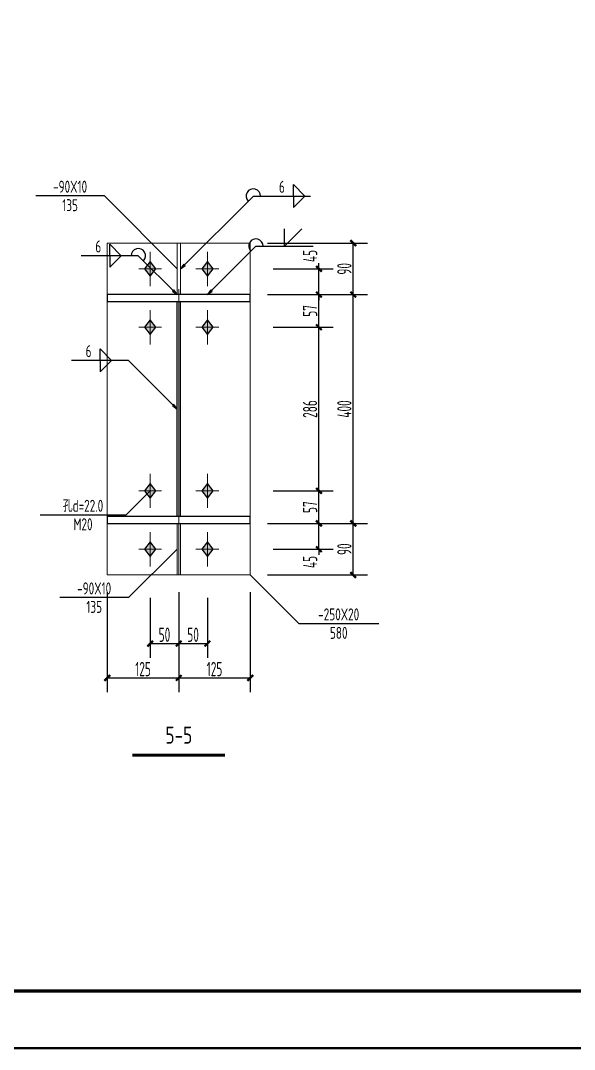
# Model space of a CAD drawing. Extents: x 447413 to 2975780, y -1432727 to 1301644.
# Drawn here: x 2672857 to 2682542, y -1070402 to -1052420 of the extents above; entities that cross this region are included whole.
import ezdxf
from ezdxf.enums import TextEntityAlignment as Align

# ---------------------------------------------------------------- set-up
doc = ezdxf.new("R2010")
doc.units = 0
doc.header["$LTSCALE"] = 1000
doc.header["$MEASUREMENT"] = 0
doc.linetypes.add('线型6', pattern=[8.75, 5, -1.25, 1.25, -1.25])
for name, color, linetype in [('10', 7, 'Continuous'), ('图框', 253, 'Continuous'), ('尺寸标注', 253, 'Continuous'), ('焊缝标注', 253, 'Continuous'), ('螺栓孔标注', 253, 'Continuous'), ('钢板标注', 253, 'Continuous')]:
    doc.layers.add(name, color=color, linetype=linetype)
doc.layers.add('20', color=2, linetype='Continuous', lineweight=18)
doc.styles.add('PkpmHz', font='Pkpmeng', dxfattribs={"width": 0.6, "bigfont": 'hztxt'})
doc.dimstyles.new('Pkpm_1.00', dxfattribs={"dimtxt": 250, "dimasz": 100, "dimexe": 250, "dimexo": 0.0625, "dimgap": 30, "dimtad": 1, "dimdec": 0, "dimrnd": 5, "dimzin": 0, "dimdsep": 46, "dimtxsty": 'PkpmHz', "dimblk1": 'ARCHTICK', "dimblk2": 'ARCHTICK', "dimsah": 1, "dimcen": 0.09, "dimadec": 0, "dimazin": 0, "dimtfac": 1, "dimtdec": 0, "dimtmove": 2, "dimatfit": 1, "dimfxl": 0, "dimtolj": 1, "dimtzin": 0, "dimarcsym": 0})

# ---------------------------------------------------------------- blocks, each defined once
blk = doc.blocks.new('A$C6B0021A6')
at = {"layer": '图框', "color": 2, "const_width": 40, "elevation": -84000}
blk.add_lwpolyline([(20, 84120), (118920, 84120), (118920, 20), (20, 20)], close=True, dxfattribs=at)
at = {"layer": '图框', "color": 153, "const_width": 58, "elevation": -84000}
blk.add_lwpolyline([(111420, 1020), (2520, 1020), (2520, 83120), (111420, 83120)], close=True, dxfattribs=at)
blk = doc.blocks.new('_ArchTick')
at = {"color": 0, "linetype": 'ByBlock', "const_width": 0.4}
blk.add_lwpolyline([(-0.5, -0.5), (0.5, 0.5)], dxfattribs=at)
blk = doc.blocks.new('*D1013')
at = {"layer": 'Defpoints', "color": 0, "linetype": 'Continuous', "transparency": 16777216}
for p in [(2676874, -1056759), (2678074, -1056759), (2676874, -1057209)]:
    blk.add_point(p, dxfattribs=at)
at = {"layer": '尺寸标注', "color": 0, "linetype": 'Continuous', "lineweight": -2, "transparency": 16777216}
for p, q in [((2677274, -1056759), (2678324, -1056759)), ((2678074, -1056759), (2678074, -1056659)), ((2678074, -1057209), (2678074, -1056759)), ((2677274, -1057209), (2678324, -1057209)), ((2678074, -1057209), (2678074, -1057309))]:
    blk.add_line(p, q, dxfattribs=at)
at = {"layer": '尺寸标注', "color": 0, "linetype": 'Continuous', "lineweight": -2, "transparency": 16777216, "xscale": 100, "yscale": 100, "zscale": 100}
for p, rotation in [((2678074, -1056759), 270), ((2678074, -1057209), 90)]:
    blk.add_blockref('_ArchTick', p, dxfattribs=dict(at, rotation=rotation))
at = {"layer": '尺寸标注', "color": 0, "linetype": 'Continuous', "transparency": 16777216, "insert": (2677919, -1056535), "char_height": 250, "attachment_point": 5, "rotation": 90, "style": 'PkpmHz'}
blk.add_mtext('\\A1;45', dxfattribs=at)
blk = doc.blocks.new('*D1014')
at = {"layer": 'Defpoints', "color": 0, "linetype": 'Continuous', "transparency": 16777216}
for p in [(2676874, -1057209), (2678074, -1057209), (2676874, -1057779)]:
    blk.add_point(p, dxfattribs=at)
at = {"layer": '尺寸标注', "color": 0, "linetype": 'Continuous', "lineweight": -2, "transparency": 16777216}
for p, q in [((2677274, -1057209), (2678324, -1057209)), ((2678074, -1057779), (2678074, -1057209)), ((2677274, -1057779), (2678324, -1057779))]:
    blk.add_line(p, q, dxfattribs=at)
at = {"layer": '尺寸标注', "color": 0, "linetype": 'Continuous', "lineweight": -2, "transparency": 16777216, "xscale": 100, "yscale": 100, "zscale": 100}
for p, rotation in [((2678074, -1057209), 90), ((2678074, -1057779), 270)]:
    blk.add_blockref('_ArchTick', p, dxfattribs=dict(at, rotation=rotation))
at = {"layer": '尺寸标注', "color": 0, "linetype": 'Continuous', "transparency": 16777216, "insert": (2677919, -1057494), "char_height": 250, "attachment_point": 5, "rotation": 90, "style": 'PkpmHz'}
blk.add_mtext('\\A1;57', dxfattribs=at)
blk = doc.blocks.new('*D1015')
at = {"layer": 'Defpoints', "color": 0, "linetype": 'Continuous', "transparency": 16777216}
for p in [(2676874, -1061209), (2678074, -1061209), (2676874, -1061659)]:
    blk.add_point(p, dxfattribs=at)
at = {"layer": '尺寸标注', "color": 0, "linetype": 'Continuous', "lineweight": -2, "transparency": 16777216}
for p, q in [((2678074, -1061209), (2678074, -1061109)), ((2677274, -1061209), (2678324, -1061209)), ((2678074, -1061659), (2678074, -1061209)), ((2677274, -1061659), (2678324, -1061659)), ((2678074, -1061659), (2678074, -1061759))]:
    blk.add_line(p, q, dxfattribs=at)
at = {"layer": '尺寸标注', "color": 0, "linetype": 'Continuous', "lineweight": -2, "transparency": 16777216, "xscale": 100, "yscale": 100, "zscale": 100}
for p, rotation in [((2678074, -1061209), 270), ((2678074, -1061659), 90)]:
    blk.add_blockref('_ArchTick', p, dxfattribs=dict(at, rotation=rotation))
at = {"layer": '尺寸标注', "color": 0, "linetype": 'Continuous', "transparency": 16777216, "insert": (2677919, -1061883), "char_height": 250, "attachment_point": 5, "rotation": 90, "style": 'PkpmHz'}
blk.add_mtext('\\A1;45', dxfattribs=at)
blk = doc.blocks.new('*D1016')
at = {"layer": 'Defpoints', "color": 0, "linetype": 'Continuous', "transparency": 16777216}
for p in [(2676874, -1060639), (2678074, -1060639), (2676874, -1061209)]:
    blk.add_point(p, dxfattribs=at)
at = {"layer": '尺寸标注', "color": 0, "linetype": 'Continuous', "lineweight": -2, "transparency": 16777216}
for p, q in [((2677274, -1060639), (2678324, -1060639)), ((2678074, -1061209), (2678074, -1060639)), ((2677274, -1061209), (2678324, -1061209))]:
    blk.add_line(p, q, dxfattribs=at)
at = {"layer": '尺寸标注', "color": 0, "linetype": 'Continuous', "lineweight": -2, "transparency": 16777216, "xscale": 100, "yscale": 100, "zscale": 100}
for p, rotation in [((2678074, -1060639), 90), ((2678074, -1061209), 270)]:
    blk.add_blockref('_ArchTick', p, dxfattribs=dict(at, rotation=rotation))
at = {"layer": '尺寸标注', "color": 0, "linetype": 'Continuous', "transparency": 16777216, "insert": (2677919, -1060924), "char_height": 250, "attachment_point": 5, "rotation": 90, "style": 'PkpmHz'}
blk.add_mtext('\\A1;57', dxfattribs=at)
blk = doc.blocks.new('*D1017')
at = {"layer": 'Defpoints', "color": 0, "linetype": 'Continuous', "transparency": 16777216}
for p in [(2676874, -1057779), (2678074, -1057779), (2676874, -1060639)]:
    blk.add_point(p, dxfattribs=at)
at = {"layer": '尺寸标注', "color": 0, "linetype": 'Continuous', "lineweight": -2, "transparency": 16777216}
for p, q in [((2677274, -1057779), (2678324, -1057779)), ((2678074, -1060639), (2678074, -1057779)), ((2677274, -1060639), (2678324, -1060639))]:
    blk.add_line(p, q, dxfattribs=at)
at = {"layer": '尺寸标注', "color": 0, "linetype": 'Continuous', "lineweight": -2, "transparency": 16777216, "xscale": 100, "yscale": 100, "zscale": 100}
for p, rotation in [((2678074, -1057779), 90), ((2678074, -1060639), 270)]:
    blk.add_blockref('_ArchTick', p, dxfattribs=dict(at, rotation=rotation))
at = {"layer": '尺寸标注', "color": 0, "linetype": 'Continuous', "transparency": 16777216, "insert": (2677919, -1059209), "char_height": 250, "attachment_point": 5, "rotation": 90, "style": 'PkpmHz'}
blk.add_mtext('\\A1;286', dxfattribs=at)
blk = doc.blocks.new('*D1018')
at = {"layer": 'Defpoints', "color": 0, "linetype": 'Continuous', "transparency": 16777216}
for p in [(2675124, -1062109), (2675624, -1062109), (2675624, -1063309)]:
    blk.add_point(p, dxfattribs=at)
at = {"layer": '尺寸标注', "color": 0, "linetype": 'Continuous', "lineweight": -2, "transparency": 16777216}
for p, q in [((2675124, -1062509), (2675124, -1063559)), ((2675624, -1062509), (2675624, -1063559)), ((2675124, -1063309), (2675624, -1063309))]:
    blk.add_line(p, q, dxfattribs=at)
at = {"layer": '尺寸标注', "color": 0, "linetype": 'Continuous', "lineweight": -2, "transparency": 16777216, "xscale": 100, "yscale": 100, "zscale": 100, "rotation": 180}
blk.add_blockref('_ArchTick', (2675124, -1063309), dxfattribs=at)
at = {"layer": '尺寸标注', "color": 0, "linetype": 'Continuous', "lineweight": -2, "transparency": 16777216, "xscale": 100, "yscale": 100, "zscale": 100}
blk.add_blockref('_ArchTick', (2675624, -1063309), dxfattribs=at)
at = {"layer": '尺寸标注', "color": 0, "linetype": 'Continuous', "transparency": 16777216, "insert": (2675374, -1063154), "char_height": 250, "attachment_point": 5, "style": 'PkpmHz'}
blk.add_mtext('\\A1;50', dxfattribs=at)
blk = doc.blocks.new('*D1019')
at = {"layer": 'Defpoints', "color": 0, "linetype": 'Continuous', "transparency": 16777216}
for p in [(2675624, -1062109), (2676124, -1062109), (2676124, -1063309)]:
    blk.add_point(p, dxfattribs=at)
at = {"layer": '尺寸标注', "color": 0, "linetype": 'Continuous', "lineweight": -2, "transparency": 16777216}
for p, q in [((2675624, -1062509), (2675624, -1063559)), ((2676124, -1062509), (2676124, -1063559)), ((2675624, -1063309), (2676124, -1063309))]:
    blk.add_line(p, q, dxfattribs=at)
at = {"layer": '尺寸标注', "color": 0, "linetype": 'Continuous', "lineweight": -2, "transparency": 16777216, "xscale": 100, "yscale": 100, "zscale": 100, "rotation": 180}
blk.add_blockref('_ArchTick', (2675624, -1063309), dxfattribs=at)
at = {"layer": '尺寸标注', "color": 0, "linetype": 'Continuous', "lineweight": -2, "transparency": 16777216, "xscale": 100, "yscale": 100, "zscale": 100}
blk.add_blockref('_ArchTick', (2676124, -1063309), dxfattribs=at)
at = {"layer": '尺寸标注', "color": 0, "linetype": 'Continuous', "transparency": 16777216, "insert": (2675874, -1063154), "char_height": 250, "attachment_point": 5, "style": 'PkpmHz'}
blk.add_mtext('\\A1;50', dxfattribs=at)
blk = doc.blocks.new('*D1020')
at = {"layer": 'Defpoints', "color": 0, "linetype": 'Continuous', "transparency": 16777216}
for p in [(2674374, -1062109), (2675624, -1062109), (2675624, -1063909)]:
    blk.add_point(p, dxfattribs=at)
at = {"layer": '尺寸标注', "color": 0, "linetype": 'Continuous', "lineweight": -2, "transparency": 16777216}
for p, q in [((2674374, -1062409), (2674374, -1064159)), ((2675624, -1062409), (2675624, -1064159)), ((2674374, -1063909), (2675624, -1063909))]:
    blk.add_line(p, q, dxfattribs=at)
at = {"layer": '尺寸标注', "color": 0, "linetype": 'Continuous', "lineweight": -2, "transparency": 16777216, "xscale": 100, "yscale": 100, "zscale": 100, "rotation": 180}
blk.add_blockref('_ArchTick', (2674374, -1063909), dxfattribs=at)
at = {"layer": '尺寸标注', "color": 0, "linetype": 'Continuous', "lineweight": -2, "transparency": 16777216, "xscale": 100, "yscale": 100, "zscale": 100}
blk.add_blockref('_ArchTick', (2675624, -1063909), dxfattribs=at)
at = {"layer": '尺寸标注', "color": 0, "linetype": 'Continuous', "transparency": 16777216, "insert": (2674999, -1063754), "char_height": 250, "attachment_point": 5, "style": 'PkpmHz'}
blk.add_mtext('\\A1;125', dxfattribs=at)
blk = doc.blocks.new('*D1021')
at = {"layer": 'Defpoints', "color": 0, "linetype": 'Continuous', "transparency": 16777216}
for p in [(2675624, -1062109), (2676874, -1062109), (2676874, -1063909)]:
    blk.add_point(p, dxfattribs=at)
at = {"layer": '尺寸标注', "color": 0, "linetype": 'Continuous', "lineweight": -2, "transparency": 16777216}
for p, q in [((2675624, -1062409), (2675624, -1064159)), ((2676874, -1062409), (2676874, -1064159)), ((2675624, -1063909), (2676874, -1063909))]:
    blk.add_line(p, q, dxfattribs=at)
at = {"layer": '尺寸标注', "color": 0, "linetype": 'Continuous', "lineweight": -2, "transparency": 16777216, "xscale": 100, "yscale": 100, "zscale": 100, "rotation": 180}
blk.add_blockref('_ArchTick', (2675624, -1063909), dxfattribs=at)
at = {"layer": '尺寸标注', "color": 0, "linetype": 'Continuous', "lineweight": -2, "transparency": 16777216, "xscale": 100, "yscale": 100, "zscale": 100}
blk.add_blockref('_ArchTick', (2676874, -1063909), dxfattribs=at)
at = {"layer": '尺寸标注', "color": 0, "linetype": 'Continuous', "transparency": 16777216, "insert": (2676249, -1063754), "char_height": 250, "attachment_point": 5, "style": 'PkpmHz'}
blk.add_mtext('\\A1;125', dxfattribs=at)
blk = doc.blocks.new('*D1022')
at = {"layer": 'Defpoints', "color": 0, "linetype": 'Continuous', "transparency": 16777216}
for p in [(2676874, -1061209), (2678674, -1061209), (2676874, -1062109)]:
    blk.add_point(p, dxfattribs=at)
at = {"layer": '尺寸标注', "color": 0, "linetype": 'Continuous', "lineweight": -2, "transparency": 16777216}
for p, q in [((2677174, -1061209), (2678924, -1061209)), ((2678674, -1062109), (2678674, -1061209)), ((2677174, -1062109), (2678924, -1062109))]:
    blk.add_line(p, q, dxfattribs=at)
at = {"layer": '尺寸标注', "color": 0, "linetype": 'Continuous', "lineweight": -2, "transparency": 16777216, "xscale": 100, "yscale": 100, "zscale": 100}
for p, rotation in [((2678674, -1061209), 90), ((2678674, -1062109), 270)]:
    blk.add_blockref('_ArchTick', p, dxfattribs=dict(at, rotation=rotation))
at = {"layer": '尺寸标注', "color": 0, "linetype": 'Continuous', "transparency": 16777216, "insert": (2678519, -1061659), "char_height": 250, "attachment_point": 5, "rotation": 90, "style": 'PkpmHz'}
blk.add_mtext('\\A1;90', dxfattribs=at)
blk = doc.blocks.new('*D1023')
at = {"layer": 'Defpoints', "color": 0, "linetype": 'Continuous', "transparency": 16777216}
for p in [(2676874, -1057209), (2678674, -1057209), (2676874, -1061209)]:
    blk.add_point(p, dxfattribs=at)
at = {"layer": '尺寸标注', "color": 0, "linetype": 'Continuous', "lineweight": -2, "transparency": 16777216}
for p, q in [((2677174, -1057209), (2678924, -1057209)), ((2678674, -1061209), (2678674, -1057209)), ((2677174, -1061209), (2678924, -1061209))]:
    blk.add_line(p, q, dxfattribs=at)
at = {"layer": '尺寸标注', "color": 0, "linetype": 'Continuous', "lineweight": -2, "transparency": 16777216, "xscale": 100, "yscale": 100, "zscale": 100}
for p, rotation in [((2678674, -1057209), 90), ((2678674, -1061209), 270)]:
    blk.add_blockref('_ArchTick', p, dxfattribs=dict(at, rotation=rotation))
at = {"layer": '尺寸标注', "color": 0, "linetype": 'Continuous', "transparency": 16777216, "insert": (2678519, -1059209), "char_height": 250, "attachment_point": 5, "rotation": 90, "style": 'PkpmHz'}
blk.add_mtext('\\A1;400', dxfattribs=at)
blk = doc.blocks.new('*D1024')
at = {"layer": 'Defpoints', "color": 0, "linetype": 'Continuous', "transparency": 16777216}
for p in [(2676874, -1056309), (2678674, -1056309), (2676874, -1057209)]:
    blk.add_point(p, dxfattribs=at)
at = {"layer": '尺寸标注', "color": 0, "linetype": 'Continuous', "lineweight": -2, "transparency": 16777216}
for p, q in [((2677174, -1056309), (2678924, -1056309)), ((2678674, -1057209), (2678674, -1056309)), ((2677174, -1057209), (2678924, -1057209))]:
    blk.add_line(p, q, dxfattribs=at)
at = {"layer": '尺寸标注', "color": 0, "linetype": 'Continuous', "lineweight": -2, "transparency": 16777216, "xscale": 100, "yscale": 100, "zscale": 100}
for p, rotation in [((2678674, -1056309), 90), ((2678674, -1057209), 270)]:
    blk.add_blockref('_ArchTick', p, dxfattribs=dict(at, rotation=rotation))
at = {"layer": '尺寸标注', "color": 0, "linetype": 'Continuous', "transparency": 16777216, "insert": (2678519, -1056759), "char_height": 250, "attachment_point": 5, "rotation": 90, "style": 'PkpmHz'}
blk.add_mtext('\\A1;90', dxfattribs=at)

msp = doc.modelspace()

# ---------------------------------------------------------------- hatches: boundary and pattern name
at = {"layer": '10'}
for points in [[(2675124.5, -1056629.1), (2675024.5, -1056759.1), (2675124.5, -1056889.1), (2675224.5, -1056759.1)], [(2676124.5, -1056629.1), (2676024.5, -1056759.1), (2676124.5, -1056889.1), (2676224.5, -1056759.1)], [(2675124.5, -1057649.1), (2675024.5, -1057779.1), (2675124.5, -1057909.1), (2675224.5, -1057779.1)], [(2676124.5, -1057649.1), (2676024.5, -1057779.1), (2676124.5, -1057909.1), (2676224.5, -1057779.1)], [(2675124.5, -1060509.1), (2675024.5, -1060639.1), (2675124.5, -1060769.1), (2675224.5, -1060639.1)], [(2676124.5, -1060509.1), (2676024.5, -1060639.1), (2676124.5, -1060769.1), (2676224.5, -1060639.1)], [(2675124.5, -1061529.1), (2675024.5, -1061659.1), (2675124.5, -1061789.1), (2675224.5, -1061659.1)], [(2676124.5, -1061529.1), (2676024.5, -1061659.1), (2676124.5, -1061789.1), (2676224.5, -1061659.1)]]:
    msp.add_hatch(color=1, dxfattribs=at).paths.add_polyline_path(points)
at = {"layer": '焊缝标注'}
for points in [[(2675654.5, -1056759.1), (2675735.8, -1056699.1), (2675714.6, -1056677.8)], [(2675594.5, -1057209.1), (2675534.5, -1057127.7), (2675513.2, -1057148.9)], [(2676124.5, -1057209.1), (2676205.8, -1057149.1), (2676184.6, -1057127.8)], [(2675594.5, -1059209.1), (2675534.5, -1059127.7), (2675513.2, -1059148.9)]]:
    msp.add_hatch(color=256, dxfattribs=at).paths.add_polyline_path(points)

# ---------------------------------------------------------------- linework, layer by layer
at = {"layer": '10', "linetype": '线型6', "lineweight": 18}
msp.add_line((2675624.5, -1062114.1, 126000), (2675624.5, -1056304.1, 126000), dxfattribs=at)
at = {"layer": '10', "color": 9, "lineweight": 18}
for p, q in [((2675124.5, -1056459.1, 126000), (2675124.5, -1057059.1, 126000)), ((2676124.5, -1056459.1, 126000), (2676124.5, -1057059.1, 126000)), ((2675324.5, -1056759.1, 126000), (2674924.5, -1056759.1, 126000)), ((2676324.5, -1056759.1, 126000), (2675924.5, -1056759.1, 126000)), ((2675124.5, -1057479.1, 126000), (2675124.5, -1058079.1, 126000)), ((2676124.5, -1057479.1, 126000), (2676124.5, -1058079.1, 126000)), ((2675324.5, -1057779.1, 126000), (2674924.5, -1057779.1, 126000)), ((2676324.5, -1057779.1, 126000), (2675924.5, -1057779.1, 126000)), ((2675124.5, -1060339.1, 126000), (2675124.5, -1060939.1, 126000)), ((2676124.5, -1060339.1, 126000), (2676124.5, -1060939.1, 126000)), ((2675324.5, -1060639.1, 126000), (2674924.5, -1060639.1, 126000)), ((2676324.5, -1060639.1, 126000), (2675924.5, -1060639.1, 126000)), ((2675124.5, -1061359.1, 126000), (2675124.5, -1061959.1, 126000)), ((2676124.5, -1061359.1, 126000), (2676124.5, -1061959.1, 126000)), ((2675324.5, -1061659.1, 126000), (2674924.5, -1061659.1, 126000)), ((2676324.5, -1061659.1, 126000), (2675924.5, -1061659.1, 126000))]:
    msp.add_line(p, q, dxfattribs=at)
at = {"layer": '10', "color": 3}
for p, q in [((2676874.5, -1057209.1, 126000), (2674374.5, -1057209.1, 126000)), ((2674374.5, -1057209.1, 126000), (2674374.5, -1057329.1, 126000)), ((2674374.5, -1057329.1, 126000), (2676874.5, -1057329.1, 126000)), ((2675594.5, -1061089.1, 126000), (2675594.5, -1057329.1, 126000)), ((2675654.5, -1061089.1, 126000), (2675654.5, -1057329.1, 126000)), ((2676874.5, -1057329.1, 126000), (2676874.5, -1057209.1, 126000)), ((2676874.5, -1061089.1, 126000), (2674374.5, -1061089.1, 126000)), ((2674374.5, -1061089.1, 126000), (2674374.5, -1061209.1, 126000)), ((2676874.5, -1061209.1, 126000), (2676874.5, -1061089.1, 126000)), ((2674374.5, -1061209.1, 126000), (2676874.5, -1061209.1, 126000))]:
    msp.add_line(p, q, dxfattribs=at)
at = {"layer": '10', "color": 1, "linetype": 'Continuous', "elevation": 126000}
for points in [[(2675124.5, -1056629.1), (2675024.5, -1056759.1), (2675124.5, -1056889.1), (2675224.5, -1056759.1)], [(2676124.5, -1056629.1), (2676024.5, -1056759.1), (2676124.5, -1056889.1), (2676224.5, -1056759.1)], [(2675124.5, -1057649.1), (2675024.5, -1057779.1), (2675124.5, -1057909.1), (2675224.5, -1057779.1)], [(2676124.5, -1057649.1), (2676024.5, -1057779.1), (2676124.5, -1057909.1), (2676224.5, -1057779.1)], [(2675124.5, -1060509.1), (2675024.5, -1060639.1), (2675124.5, -1060769.1), (2675224.5, -1060639.1)], [(2676124.5, -1060509.1), (2676024.5, -1060639.1), (2676124.5, -1060769.1), (2676224.5, -1060639.1)], [(2675124.5, -1061529.1), (2675024.5, -1061659.1), (2675124.5, -1061789.1), (2675224.5, -1061659.1)], [(2676124.5, -1061529.1), (2676024.5, -1061659.1), (2676124.5, -1061789.1), (2676224.5, -1061659.1)]]:
    msp.add_lwpolyline(points, close=True, dxfattribs=at)
at = {"layer": '10', "const_width": 50, "elevation": 126000}
msp.add_lwpolyline([(2674814.5, -1065259.1), (2676434.5, -1065259.1)], dxfattribs=at)
at = {"layer": '20'}
for p, q in [((2676874.5, -1056309.1, 126000), (2674374.5, -1056309.1, 126000)), ((2674374.5, -1056309.1, 126000), (2674374.5, -1062109.1, 126000)), ((2675654.5, -1056309.1, 126000), (2675594.5, -1056309.1, 126000)), ((2675594.5, -1056309.1, 126000), (2675594.5, -1057209.1, 126000)), ((2675654.5, -1057209.1, 126000), (2675654.5, -1056309.1, 126000)), ((2676874.5, -1062109.1, 126000), (2676874.5, -1056309.1, 126000)), ((2675594.5, -1057209.1, 126000), (2675654.5, -1057209.1, 126000)), ((2675594.5, -1061209.1, 126000), (2675654.5, -1061209.1, 126000)), ((2675594.5, -1062109.1, 126000), (2675594.5, -1061209.1, 126000)), ((2675654.5, -1061209.1, 126000), (2675654.5, -1062109.1, 126000)), ((2674374.5, -1062109.1, 126000), (2676874.5, -1062109.1, 126000)), ((2675654.5, -1062109.1, 126000), (2675594.5, -1062109.1, 126000))]:
    msp.add_line(p, q, dxfattribs=at)
at = {"layer": '焊缝标注'}
for p, q in [((2677627.8, -1055286.8, 126000), (2677827.8, -1055486.8, 126000)), ((2677627.8, -1055486.8, 126000), (2677627.8, -1055286.8, 126000)), ((2675654.5, -1056759.1, 126000), (2676927.8, -1055486.8, 126000)), ((2676927.8, -1055486.8, 126000), (2677927.8, -1055486.8, 126000)), ((2677627.8, -1055686.8, 126000), (2677827.8, -1055486.8, 126000)), ((2677627.8, -1055486.8, 126000), (2677627.8, -1055686.8, 126000)), ((2677473.3, -1056360.9, 126000), (2677473.3, -1056060.9, 126000)), ((2677473.3, -1056360.9, 126000), (2677773.3, -1056060.9, 126000)), ((2674616.5, -1056529.5, 126000), (2674416.5, -1056329.5, 126000)), ((2674416.5, -1056529.5, 126000), (2674416.5, -1056329.5, 126000)), ((2676124.5, -1057209.1, 126000), (2676973.3, -1056360.9, 126000)), ((2676973.3, -1056360.9, 126000), (2677973.3, -1056360.9, 126000)), ((2674916.5, -1056529.5, 126000), (2673916.5, -1056529.5, 126000)), ((2674616.5, -1056529.5, 126000), (2674416.5, -1056729.5, 126000)), ((2674416.5, -1056529.5, 126000), (2674416.5, -1056729.5, 126000)), ((2675594.5, -1057209.1, 126000), (2674916.5, -1056529.5, 126000)), ((2674447, -1058359.6, 126000), (2674247, -1058159.6, 126000)), ((2674247, -1058359.6, 126000), (2674247, -1058159.6, 126000)), ((2674747, -1058359.6, 126000), (2673747, -1058359.6, 126000)), ((2674447, -1058359.6, 126000), (2674247, -1058559.6, 126000)), ((2674247, -1058359.6, 126000), (2674247, -1058559.6, 126000)), ((2675594.5, -1059209.1, 126000), (2674747, -1058359.6, 126000))]:
    msp.add_line(p, q, dxfattribs=at)
at = {"layer": '焊缝标注', "linetype": 'Continuous', "elevation": 126000}
for points in [[(2675654.5, -1056759.1), (2675735.8, -1056699.1), (2675714.6, -1056677.8)], [(2675594.5, -1057209.1), (2675534.5, -1057127.7), (2675513.2, -1057148.9)], [(2676124.5, -1057209.1), (2676205.8, -1057149.1), (2676184.6, -1057127.8)], [(2675594.5, -1059209.1), (2675534.5, -1059127.7), (2675513.2, -1059148.9)]]:
    msp.add_lwpolyline(points, close=True, dxfattribs=at)
at = {"layer": '焊缝标注'}
for centre, start, end in [((2676927.8, -1055486.8, 126000), 0, 224.97719), ((2676973.3, -1056360.9, 126000), 0, 224.97719), ((2674916.5, -1056529.5, 126000), 314.93158, 180)]:
    msp.add_arc(centre, 125, start, end, dxfattribs=at)
at = {"layer": '螺栓孔标注'}
for p, q in [((2675124.5, -1060639.1, 126000), (2674699.4, -1061062.5, 126000)), ((2674699.4, -1061062.5, 126000), (2673199.4, -1061062.5, 126000))]:
    msp.add_line(p, q, dxfattribs=at)
at = {"layer": '螺栓孔标注', "const_width": 0.1, "elevation": 126000}
msp.add_lwpolyline([(2675124.5, -1060639.1, 1), (2675124.4, -1060639.1, 1)], format="xyb", close=True, dxfattribs=at)
at = {"layer": '钢板标注'}
for p, q in [((2674323.2, -1055484.8, 126000), (2673123.2, -1055484.8, 126000)), ((2675594.5, -1056759.1, 126000), (2674323.2, -1055484.8, 126000)), ((2675594.5, -1061659.1, 126000), (2674744.3, -1062506, 126000)), ((2676874.5, -1062109.1, 126000), (2677720.6, -1062960, 126000)), ((2674744.3, -1062506, 126000), (2673544.3, -1062506, 126000)), ((2677720.6, -1062960, 126000), (2679120.6, -1062960, 126000))]:
    msp.add_line(p, q, dxfattribs=at)
at = {"layer": '钢板标注', "const_width": 0.1, "elevation": 126000}
for points in [[(2675594.5, -1056759.1, 1), (2675594.4, -1056759.1, 1)], [(2675594.5, -1061659.1, 1), (2675594.4, -1061659.1, 1)], [(2676874.5, -1062109.1, 1), (2676874.4, -1062109.1, 1)]]:
    msp.add_lwpolyline(points, format="xyb", close=True, dxfattribs=at)

# ---------------------------------------------------------------- block references
msp.add_blockref('A$C6B0021A6', (2617178.3, -1070402.1, 210000))

# ---------------------------------------------------------------- texts
at = {"layer": '10', "style": 'PkpmHz', "width": 0.77}
msp.add_text('5-5', height=300, dxfattribs=at).set_placement((2675624.5, -1064909.1, 126000), align=Align.MIDDLE_CENTER)
at = {"layer": '焊缝标注', "style": 'PkpmHz', "width": 0.71}
for p in [(2677427.8, -1055430.2, 126000), (2674216.5, -1056472.9, 126000), (2674047, -1058303, 126000)]:
    msp.add_text('6', height=210, dxfattribs=at).set_placement(p, align=Align.CENTER)
at = {"layer": '螺栓孔标注', "style": 'PkpmHz', "width": 0.71}
msp.add_text('孔d=22.0', height=210, dxfattribs=at).set_placement((2673949.4, -1061005.9, 126000), align=Align.CENTER)
msp.add_text('M20', height=210, dxfattribs=at).set_placement((2673949.4, -1061119.2, 126000), align=Align.TOP_CENTER)
at = {"layer": '钢板标注', "style": 'PkpmHz', "width": 0.71}
for s, p in [('-90X10', (2673723.2, -1055428.2, 126000)), ('-90X10', (2674144.3, -1062449.3, 126000)), ('-250X20', (2678420.6, -1062903.4, 126000))]:
    msp.add_text(s, height=210, dxfattribs=at).set_placement(p, align=Align.CENTER)
for s, p in [('135', (2673723.2, -1055541.4, 126000)), ('135', (2674144.3, -1062562.6, 126000)), ('580', (2678420.6, -1063016.6, 126000))]:
    msp.add_text(s, height=210, dxfattribs=at).set_placement(p, align=Align.TOP_CENTER)

# ---------------------------------------------------------------- dimensions: what is measured, and where the dimension line sits
at = {"layer": '尺寸标注', "linetype": 'Continuous'}
for base, p1, p2, text, override, picture, middle in [((2678674.5, -1056309.1, 126000), (2676874.5, -1057209.1, 126000), (2676874.5, -1056309.1, 126000), '90', {"dimexo": 300, "dimtih": 0, "dimtoh": 0}, '*D1024', (2678519.5, -1056759.1, 126000)), ((2678074.5, -1057209.1, 126000), (2676874.5, -1057779.1, 126000), (2676874.5, -1057209.1, 126000), '57', {"dimexo": 400, "dimtih": 0, "dimtoh": 0}, '*D1014', (2677919.5, -1057494.1, 126000)), ((2678674.5, -1057209.1, 126000), (2676874.5, -1061209.1, 126000), (2676874.5, -1057209.1, 126000), '400', {"dimexo": 300, "dimtih": 0, "dimtoh": 0}, '*D1023', (2678519.5, -1059209.1, 126000)), ((2678074.5, -1057779.1, 126000), (2676874.5, -1060639.1, 126000), (2676874.5, -1057779.1, 126000), '286', {"dimexo": 400, "dimtih": 0, "dimtoh": 0}, '*D1017', (2677919.5, -1059209.1, 126000)), ((2678074.5, -1060639.1, 126000), (2676874.5, -1061209.1, 126000), (2676874.5, -1060639.1, 126000), '57', {"dimexo": 400, "dimtih": 0, "dimtoh": 0}, '*D1016', (2677919.5, -1060924.1, 126000)), ((2678674.5, -1061209.1, 126000), (2676874.5, -1062109.1, 126000), (2676874.5, -1061209.1, 126000), '90', {"dimexo": 300, "dimtih": 0, "dimtoh": 0}, '*D1022', (2678519.5, -1061659.1, 126000))]:
    dim = msp.add_linear_dim(base=base, p1=p1, p2=p2, angle=90, text=text, dimstyle='Pkpm_1.00', override=override, dxfattribs=at)
    dim.commit()
    dim.dimension.update_dxf_attribs({"geometry": picture, "text_midpoint": middle})
for base, p1, p2, picture, middle in [((2678074.5, -1056759.1, 126000), (2676874.5, -1057209.1, 126000), (2676874.5, -1056759.1, 126000), '*D1013', (2677919.2, -1056535.5, 126000)), ((2678074.5, -1061209.1, 126000), (2676874.5, -1061659.1, 126000), (2676874.5, -1061209.1, 126000), '*D1015', (2677919.2, -1061882.7, 126000))]:
    dim = msp.add_linear_dim(base=base, p1=p1, p2=p2, angle=90, text='45', dimstyle='Pkpm_1.00', override={"dimexo": 400, "dimtih": 0, "dimtoh": 0}, dxfattribs=at)
    dim.commit()
    dim.dimension.update_dxf_attribs({"geometry": picture, "text_midpoint": middle, "dimtype": 128})
for base, p1, p2, text, override, picture, middle in [((2675624.5, -1063909.1, 126000), (2674374.5, -1062109.1, 126000), (2675624.5, -1062109.1, 126000), '125', {"dimexo": 300, "dimtih": 0, "dimtoh": 0}, '*D1020', (2674999.5, -1063754.1, 126000)), ((2675624.5, -1063309.1, 126000), (2675124.5, -1062109.1, 126000), (2675624.5, -1062109.1, 126000), '50', {"dimexo": 400, "dimtih": 0, "dimtoh": 0}, '*D1018', (2675374.5, -1063154.1, 126000)), ((2676124.5, -1063309.1, 126000), (2675624.5, -1062109.1, 126000), (2676124.5, -1062109.1, 126000), '50', {"dimexo": 400, "dimtih": 0, "dimtoh": 0}, '*D1019', (2675874.5, -1063154.1, 126000)), ((2676874.5, -1063909.1, 126000), (2675624.5, -1062109.1, 126000), (2676874.5, -1062109.1, 126000), '125', {"dimexo": 300, "dimtih": 0, "dimtoh": 0}, '*D1021', (2676249.5, -1063754.1, 126000))]:
    dim = msp.add_linear_dim(base=base, p1=p1, p2=p2, text=text, dimstyle='Pkpm_1.00', override=override, dxfattribs=at)
    dim.commit()
    dim.dimension.update_dxf_attribs({"geometry": picture, "text_midpoint": middle})

doc.saveas('drawing.dxf')
